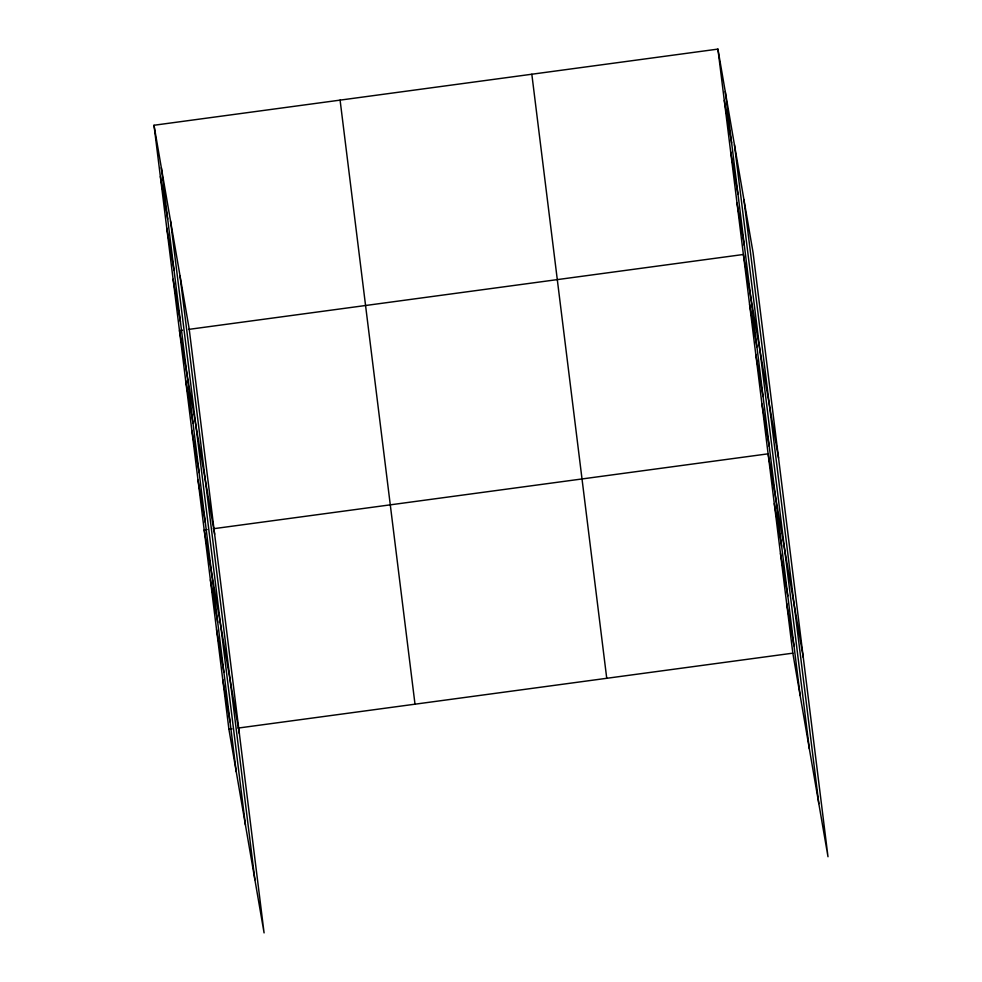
<?xml version="1.0" encoding="UTF-8"?>
<svg xmlns="http://www.w3.org/2000/svg" width="982" height="982" viewBox="0 0 982 982"><rect width="100%" height="100%" fill="white"/><g stroke="black" fill="none" stroke-linecap="round" stroke-linejoin="round"><path stroke-width="1.47" d="M154.002 125.254L189.17 328.835L264.084 932.9L228.916 729.319L154.002 125.254L717.916 49.1L753.084 252.681L827.998 856.746L792.83 653.165L717.916 49.1M182.492 330.222L179.473 330.639L214.641 534.208M188.544 329.412L743.386 254.485L778.554 458.066M207.214 529.568L204.195 529.973L239.363 733.554M213.266 528.746L768.108 453.831L803.276 657.412M228.916 729.319L231.936 728.914M237.988 728.092L792.83 653.165M724.286 100.446L731.615 142.893M730.657 151.793L737.985 194.24M737.028 203.139L744.356 245.586M749.573 304.322L756.901 346.769M755.747 354.158L763.088 396.605M761.934 403.995L769.262 446.442M774.295 503.668L781.623 546.115M780.469 553.504L787.809 595.951M786.656 603.329L793.984 645.788M160.373 176.6L167.701 219.047M166.731 227.947L174.072 270.394M173.102 279.293L180.43 321.74M185.647 380.476L192.988 422.923M191.834 430.3L199.162 472.759M198.008 480.137L205.348 522.596M210.369 579.81L217.709 622.257M216.556 629.646L223.884 672.093M222.73 679.483L230.07 721.93M743.902 199.506L818.816 803.571M734.438 144.722L809.352 748.787M725.256 91.547L800.17 695.624M531.827 74.227L606.741 678.304M340.091 100.115L415.005 704.192M179.976 275.66L254.89 879.725M170.512 220.876L245.426 824.941M161.33 167.701L236.245 771.766"/></g></svg>
